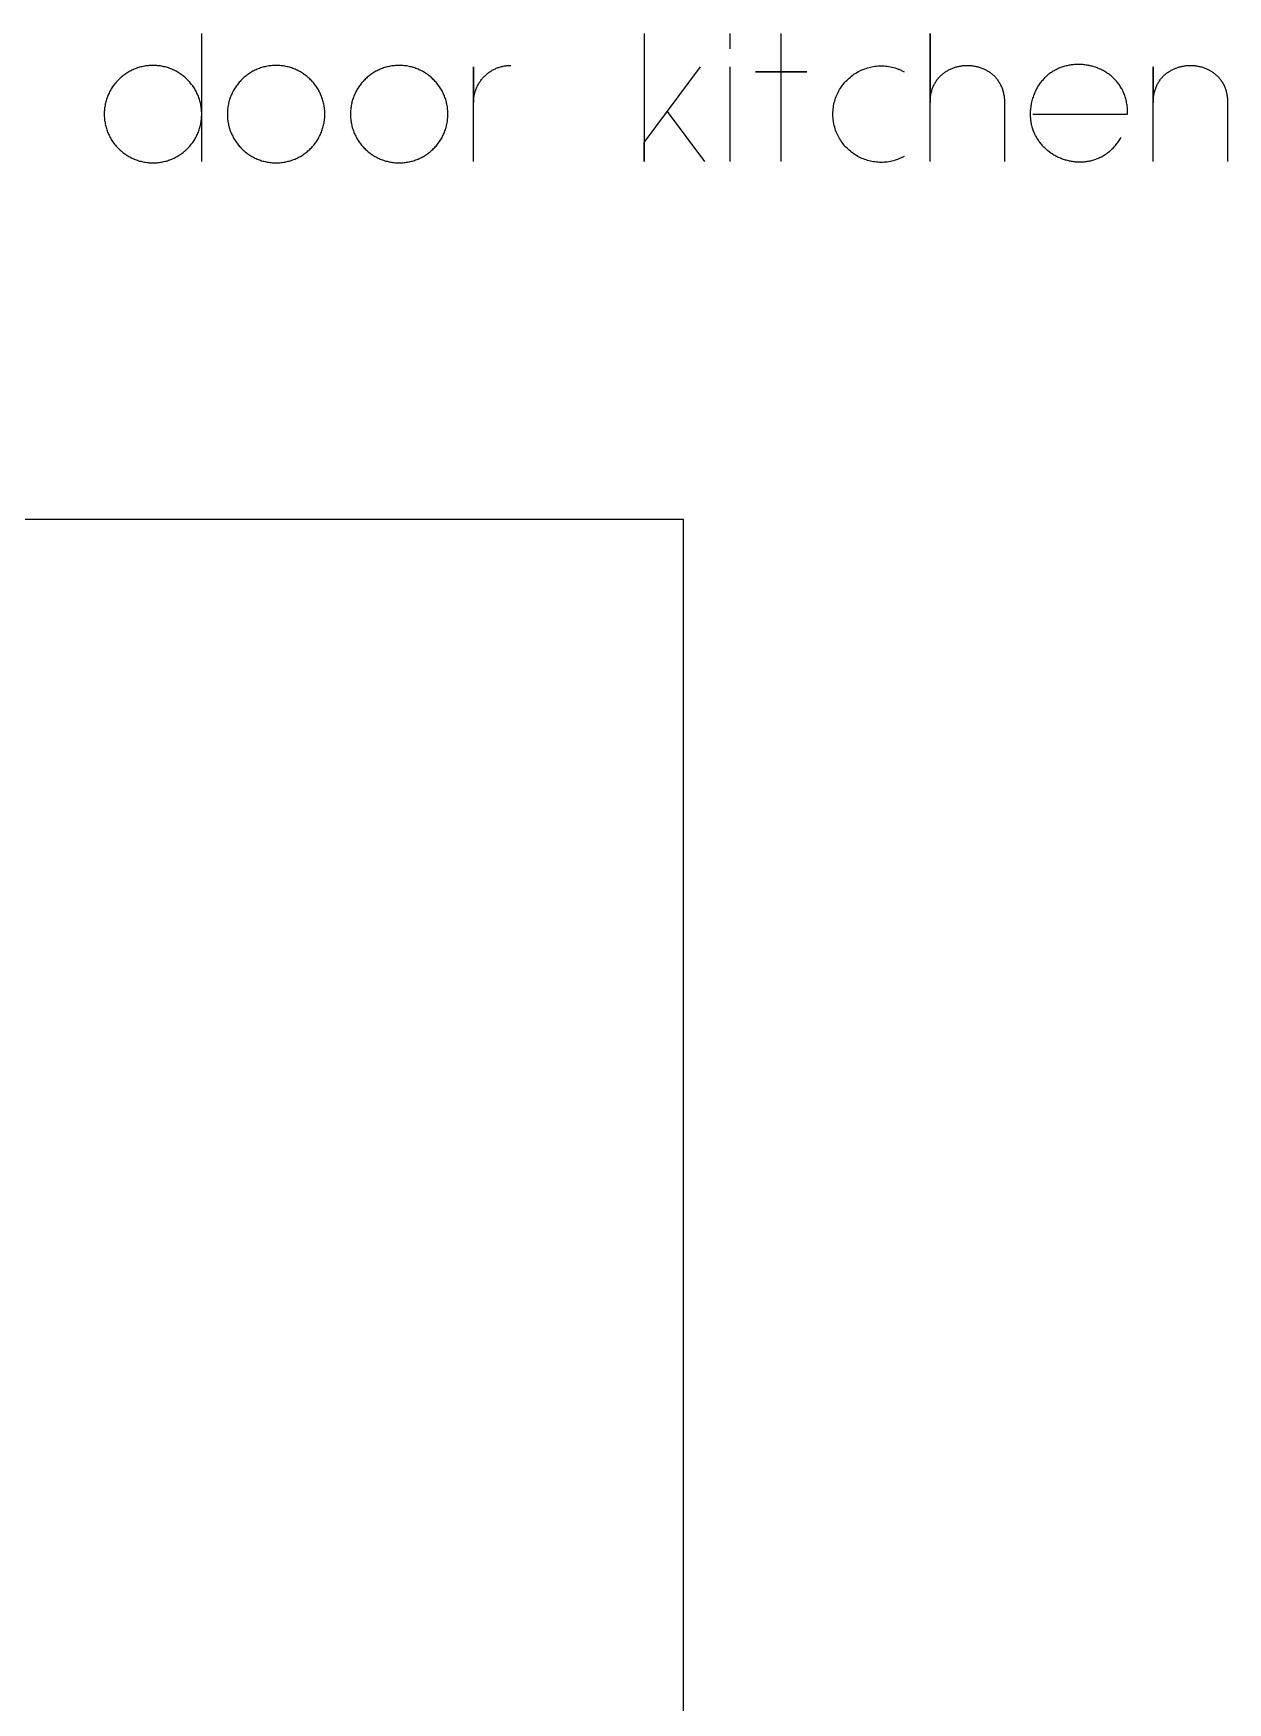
# Model space of a CAD drawing. Extents: x -841 to 5272, y -506 to 2808.
# Drawn here: x 4620 to 5272, y 1794 to 2705 of the extents above; entities that cross this region are included whole.
import ezdxf

# ---------------------------------------------------------------- set-up
doc = ezdxf.new("R2010")
doc.units = 0
doc.layers.add('DEFAULT_LAYER0', color=1, linetype='CONTINUOUS')
doc.layers.add('T5_LOGOLAYER_21', color=18, linetype='CONTINUOUS')

msp = doc.modelspace()

# ---------------------------------------------------------------- linework, layer by layer
at = {"layer": 'DEFAULT_LAYER0'}
msp.add_lwpolyline([(3754.74, 0), (4974.74, 0), (4974.74, 2440), (3754.74, 2440)], close=True, dxfattribs=at)
at = {"layer": 'T5_LOGOLAYER_21'}
for points in [[(4711.81, 2635.47), (4711.81, 2661.37), (4711.8, 2662.06), (4711.77, 2662.74), (4711.73, 2663.42), (4711.67, 2664.09), (4711.59, 2664.76), (4711.5, 2665.42), (4711.39, 2666.08), (4711.27, 2666.73), (4711.12, 2667.38), (4710.97, 2668.02), (4710.8, 2668.65), (4710.61, 2669.28), (4710.41, 2669.9), (4710.19, 2670.51), (4709.96, 2671.12), (4709.72, 2671.72), (4709.46, 2672.32), (4709.18, 2672.9), (4708.9, 2673.48), (4708.6, 2674.05), (4708.28, 2674.61), (4707.96, 2675.16), (4707.62, 2675.71), (4707.26, 2676.24), (4706.9, 2676.77), (4706.52, 2677.28), (4706.13, 2677.79), (4705.73, 2678.29), (4705.32, 2678.78), (4704.9, 2679.25), (4704.46, 2679.72), (4704.02, 2680.18), (4703.56, 2680.62), (4703.09, 2681.06), (4702.61, 2681.48), (4702.13, 2681.89), (4701.63, 2682.3), (4701.12, 2682.68), (4700.6, 2683.06), (4700.08, 2683.43), (4699.54, 2683.78), (4699, 2684.12), (4698.45, 2684.44), (4697.89, 2684.76), (4697.32, 2685.06), (4696.74, 2685.35), (4696.15, 2685.62), (4695.56, 2685.88), (4694.96, 2686.12), (4694.35, 2686.35), (4693.74, 2686.57), (4693.12, 2686.77), (4692.49, 2686.96), (4691.85, 2687.13), (4691.21, 2687.29), (4690.57, 2687.43), (4689.91, 2687.55), (4689.26, 2687.66), (4688.59, 2687.76), (4687.93, 2687.83), (4687.25, 2687.89), (4686.57, 2687.93), (4685.89, 2687.96), (4685.21, 2687.97), (4684.52, 2687.96), (4683.84, 2687.93), (4683.16, 2687.89), (4682.49, 2687.83), (4681.82, 2687.76), (4681.16, 2687.66), (4680.5, 2687.55), (4679.85, 2687.43), (4679.2, 2687.29), (4678.56, 2687.13), (4677.92, 2686.96), (4677.3, 2686.77), (4676.67, 2686.57), (4676.06, 2686.35), (4675.45, 2686.12), (4674.85, 2685.88), (4674.26, 2685.62), (4673.67, 2685.35), (4673.1, 2685.06), (4672.53, 2684.76), (4671.97, 2684.44), (4671.41, 2684.12), (4670.87, 2683.78), (4670.33, 2683.43), (4669.81, 2683.06), (4669.29, 2682.68), (4668.78, 2682.3), (4668.29, 2681.89), (4667.8, 2681.48), (4667.32, 2681.06), (4666.85, 2680.62), (4666.4, 2680.18), (4665.95, 2679.72), (4665.52, 2679.25), (4665.09, 2678.78), (4664.68, 2678.29), (4664.28, 2677.79), (4663.89, 2677.28), (4663.51, 2676.77), (4663.15, 2676.24), (4662.8, 2675.71), (4662.46, 2675.16), (4662.13, 2674.61), (4661.82, 2674.05), (4661.52, 2673.48), (4661.23, 2672.9), (4660.96, 2672.32), (4660.7, 2671.72), (4660.45, 2671.12), (4660.22, 2670.51), (4660, 2669.9), (4659.8, 2669.28), (4659.62, 2668.65), (4659.44, 2668.02), (4659.29, 2667.38), (4659.15, 2666.73), (4659.02, 2666.08), (4658.91, 2665.42), (4658.82, 2664.76), (4658.74, 2664.09), (4658.68, 2663.42), (4658.64, 2662.74), (4658.61, 2662.06), (4658.61, 2661.37), (4658.61, 2660.68), (4658.64, 2660), (4658.68, 2659.32), (4658.74, 2658.65), (4658.82, 2657.98), (4658.91, 2657.32), (4659.02, 2656.66), (4659.15, 2656.01), (4659.29, 2655.36), (4659.44, 2654.72), (4659.62, 2654.09), (4659.8, 2653.46), (4660, 2652.84), (4660.22, 2652.22), (4660.45, 2651.62), (4660.7, 2651.02), (4660.96, 2650.42), (4661.23, 2649.84), (4661.52, 2649.26), (4661.82, 2648.69), (4662.13, 2648.13), (4662.46, 2647.58), (4662.8, 2647.03), (4663.15, 2646.5), (4663.51, 2645.97), (4663.89, 2645.45), (4664.28, 2644.95), (4664.68, 2644.45), (4665.09, 2643.96), (4665.52, 2643.48), (4665.95, 2643.02), (4666.4, 2642.56), (4666.85, 2642.11), (4667.32, 2641.68), (4667.8, 2641.26), (4668.29, 2640.84), (4668.78, 2640.44), (4669.29, 2640.05), (4669.81, 2639.68), (4670.33, 2639.31), (4670.87, 2638.96), (4671.41, 2638.62), (4671.97, 2638.29), (4672.53, 2637.98), (4673.1, 2637.68), (4673.67, 2637.39), (4674.26, 2637.12), (4674.85, 2636.86), (4675.45, 2636.61), (4676.06, 2636.38), (4676.67, 2636.17), (4677.3, 2635.96), (4677.92, 2635.78), (4678.56, 2635.61), (4679.2, 2635.45), (4679.85, 2635.31), (4680.5, 2635.18), (4681.16, 2635.08), (4681.82, 2634.98), (4682.49, 2634.91), (4683.16, 2634.85), (4683.84, 2634.8), (4684.52, 2634.78), (4685.21, 2634.77), (4685.89, 2634.78), (4686.57, 2634.8), (4687.25, 2634.85), (4687.93, 2634.91), (4688.59, 2634.98), (4689.26, 2635.08), (4689.91, 2635.18), (4690.57, 2635.31), (4691.21, 2635.45), (4691.85, 2635.61), (4692.49, 2635.78), (4693.12, 2635.96), (4693.74, 2636.17), (4694.35, 2636.38), (4694.96, 2636.61), (4695.56, 2636.86), (4696.15, 2637.12), (4696.74, 2637.39), (4697.32, 2637.68), (4697.89, 2637.98), (4698.45, 2638.29), (4699, 2638.62), (4699.54, 2638.96), (4700.08, 2639.31), (4700.6, 2639.68), (4701.12, 2640.05), (4701.63, 2640.44), (4702.13, 2640.84), (4702.61, 2641.26), (4703.09, 2641.68), (4703.56, 2642.11), (4704.02, 2642.56), (4704.46, 2643.02), (4704.9, 2643.48), (4705.32, 2643.96), (4705.73, 2644.45), (4706.13, 2644.95), (4706.52, 2645.45), (4706.9, 2645.97), (4707.26, 2646.5), (4707.62, 2647.03), (4707.96, 2647.58), (4708.28, 2648.13), (4708.6, 2648.69), (4708.9, 2649.26), (4709.18, 2649.84), (4709.46, 2650.42), (4709.72, 2651.02), (4709.96, 2651.62), (4710.19, 2652.22), (4710.41, 2652.84), (4710.61, 2653.46), (4710.8, 2654.09), (4710.97, 2654.72), (4711.12, 2655.36), (4711.27, 2656.01), (4711.39, 2656.66), (4711.5, 2657.32), (4711.59, 2657.98), (4711.67, 2658.65), (4711.73, 2659.32), (4711.77, 2660), (4711.8, 2660.68), (4711.81, 2661.37), (4711.81, 2705.47)], [(4953.31, 2705.47), (4953.31, 2635.47), (4953.31, 2645.97), (4984.11, 2687.27)], [(5000.21, 2697.07), (5000.21, 2705.47)], [(5028.21, 2635.47), (5028.21, 2684.47), (5014.21, 2684.47), (5042.21, 2684.47), (5028.21, 2684.47), (5028.21, 2705.47)], [(5109.45, 2635.47), (5109.45, 2705.47), (5109.45, 2667.67), (5109.46, 2668.3), (5109.48, 2668.92), (5109.52, 2669.53), (5109.57, 2670.13), (5109.63, 2670.72), (5109.71, 2671.3), (5109.8, 2671.87), (5109.91, 2672.43), (5110.03, 2672.98), (5110.16, 2673.52), (5110.3, 2674.05), (5110.46, 2674.57), (5110.62, 2675.08), (5110.8, 2675.58), (5110.99, 2676.07), (5111.2, 2676.55), (5111.41, 2677.02), (5111.64, 2677.48), (5111.87, 2677.93), (5112.12, 2678.37), (5112.37, 2678.81), (5112.64, 2679.23), (5112.91, 2679.64), (5113.2, 2680.04), (5113.49, 2680.43), (5113.8, 2680.81), (5114.11, 2681.18), (5114.43, 2681.55), (5114.76, 2681.9), (5115.1, 2682.24), (5115.44, 2682.57), (5115.8, 2682.89), (5116.16, 2683.21), (5116.52, 2683.51), (5116.9, 2683.8), (5117.28, 2684.08), (5117.67, 2684.36), (5118.06, 2684.62), (5118.46, 2684.87), (5118.87, 2685.11), (5119.28, 2685.35), (5119.7, 2685.57), (5120.12, 2685.78), (5120.55, 2685.99), (5120.98, 2686.18), (5121.41, 2686.36), (5121.85, 2686.54), (5122.3, 2686.7), (5122.75, 2686.85), (5123.2, 2687), (5123.65, 2687.13), (5124.11, 2687.26), (5124.57, 2687.37), (5125.03, 2687.47), (5125.5, 2687.57), (5125.97, 2687.65), (5126.44, 2687.73), (5126.91, 2687.79), (5127.38, 2687.85), (5127.85, 2687.89), (5128.33, 2687.92), (5128.8, 2687.95), (5129.28, 2687.96), (5129.75, 2687.97), (5130.23, 2687.96), (5130.7, 2687.95), (5131.18, 2687.92), (5131.65, 2687.89), (5132.13, 2687.85), (5132.6, 2687.79), (5133.07, 2687.73), (5133.54, 2687.65), (5134.01, 2687.57), (5134.47, 2687.47), (5134.93, 2687.37), (5135.4, 2687.26), (5135.85, 2687.13), (5136.31, 2687), (5136.76, 2686.85), (5137.21, 2686.7), (5137.65, 2686.54), (5138.09, 2686.36), (5138.53, 2686.18), (5138.96, 2685.99), (5139.39, 2685.78), (5139.81, 2685.57), (5140.22, 2685.35), (5140.64, 2685.11), (5141.04, 2684.87), (5141.44, 2684.62), (5141.84, 2684.36), (5142.22, 2684.08), (5142.61, 2683.8), (5142.98, 2683.51), (5143.35, 2683.21), (5143.71, 2682.89), (5144.06, 2682.57), (5144.41, 2682.24), (5144.74, 2681.9), (5145.07, 2681.55), (5145.4, 2681.18), (5145.71, 2680.81), (5146.01, 2680.43), (5146.31, 2680.04), (5146.59, 2679.64), (5146.87, 2679.23), (5147.13, 2678.81), (5147.39, 2678.37), (5147.63, 2677.93), (5147.87, 2677.48), (5148.09, 2677.02), (5148.31, 2676.55), (5148.51, 2676.07), (5148.7, 2675.58), (5148.88, 2675.08), (5149.05, 2674.57), (5149.2, 2674.05), (5149.35, 2673.52), (5149.48, 2672.98), (5149.6, 2672.43), (5149.7, 2671.87), (5149.79, 2671.3), (5149.87, 2670.72), (5149.94, 2670.13), (5149.99, 2669.53), (5150.02, 2668.92), (5150.05, 2668.3), (5150.05, 2667.67), (5150.05, 2635.47)], [(4860.21, 2635.47), (4860.21, 2687.27), (4860.21, 2667.67), (4860.21, 2668.19), (4860.23, 2668.72), (4860.26, 2669.23), (4860.3, 2669.75), (4860.36, 2670.26), (4860.43, 2670.76), (4860.51, 2671.27), (4860.61, 2671.77), (4860.71, 2672.26), (4860.83, 2672.75), (4860.96, 2673.23), (4861.1, 2673.71), (4861.26, 2674.19), (4861.42, 2674.66), (4861.6, 2675.12), (4861.78, 2675.58), (4861.98, 2676.04), (4862.19, 2676.48), (4862.41, 2676.92), (4862.64, 2677.36), (4862.88, 2677.79), (4863.13, 2678.21), (4863.38, 2678.63), (4863.65, 2679.03), (4863.93, 2679.44), (4864.22, 2679.83), (4864.52, 2680.22), (4864.82, 2680.6), (4865.14, 2680.97), (4865.46, 2681.34), (4865.79, 2681.69), (4866.13, 2682.04), (4866.48, 2682.38), (4866.84, 2682.71), (4867.2, 2683.04), (4867.58, 2683.35), (4867.96, 2683.66), (4868.34, 2683.96), (4868.74, 2684.24), (4869.14, 2684.52), (4869.55, 2684.79), (4869.96, 2685.05), (4870.39, 2685.3), (4870.82, 2685.54), (4871.25, 2685.77), (4871.69, 2685.99), (4872.14, 2686.19), (4872.59, 2686.39), (4873.05, 2686.58), (4873.52, 2686.75), (4873.99, 2686.92), (4874.46, 2687.07), (4874.94, 2687.21), (4875.43, 2687.34), (4875.92, 2687.46), (4876.41, 2687.57), (4876.91, 2687.66), (4877.41, 2687.74), (4877.92, 2687.81), (4878.43, 2687.87), (4878.94, 2687.91), (4879.46, 2687.95), (4879.98, 2687.96), (4880.51, 2687.97)], [(5000.21, 2635.47), (5000.21, 2687.27)], [(5095.31, 2638.27), (5094.9, 2638.05), (5094.49, 2637.84), (5094.07, 2637.63), (5093.66, 2637.44), (5093.24, 2637.25), (5092.82, 2637.07), (5092.41, 2636.9), (5091.99, 2636.73), (5091.57, 2636.58), (5091.14, 2636.43), (5090.3, 2636.15), (5089.45, 2635.91), (5088.61, 2635.69), (5087.76, 2635.51), (5086.91, 2635.36), (5086.06, 2635.23), (5085.21, 2635.14), (5084.36, 2635.07), (5083.52, 2635.03), (5082.67, 2635.02), (5081.83, 2635.03), (5081, 2635.08), (5080.16, 2635.14), (5079.34, 2635.24), (5078.52, 2635.36), (5077.7, 2635.51), (5076.89, 2635.68), (5076.09, 2635.88), (5075.29, 2636.11), (5074.51, 2636.35), (5073.73, 2636.62), (5072.96, 2636.92), (5072.2, 2637.24), (5071.45, 2637.58), (5070.72, 2637.94), (5069.99, 2638.33), (5069.28, 2638.74), (5068.58, 2639.17), (5067.89, 2639.62), (5067.22, 2640.09), (5066.56, 2640.59), (5065.92, 2641.1), (5065.29, 2641.63), (5064.68, 2642.19), (5064.08, 2642.76), (5063.51, 2643.35), (5062.95, 2643.96), (5062.41, 2644.59), (5061.89, 2645.23), (5061.39, 2645.9), (5060.91, 2646.58), (5060.45, 2647.27), (5060.01, 2647.99), (5059.59, 2648.72), (5059.2, 2649.46), (5058.83, 2650.22), (5058.48, 2651), (5058.16, 2651.79), (5057.86, 2652.6), (5057.59, 2653.42), (5057.35, 2654.25), (5057.13, 2655.1), (5056.94, 2655.95), (5056.85, 2656.39), (5056.77, 2656.83), (5056.7, 2657.27), (5056.64, 2657.71), (5056.58, 2658.16), (5056.53, 2658.61), (5056.49, 2659.06), (5056.45, 2659.52), (5056.43, 2659.98), (5056.41, 2660.44), (5056.4, 2660.9), (5056.39, 2661.37), (5056.4, 2661.84), (5056.41, 2662.3), (5056.43, 2662.76), (5056.45, 2663.22), (5056.49, 2663.68), (5056.53, 2664.13), (5056.58, 2664.58), (5056.64, 2665.03), (5056.7, 2665.47), (5056.77, 2665.91), (5056.94, 2666.78), (5057.13, 2667.64), (5057.35, 2668.49), (5057.59, 2669.32), (5057.86, 2670.14), (5058.16, 2670.95), (5058.48, 2671.74), (5058.83, 2672.52), (5059.2, 2673.28), (5059.59, 2674.02), (5060.01, 2674.75), (5060.45, 2675.47), (5060.91, 2676.16), (5061.39, 2676.84), (5061.89, 2677.51), (5062.41, 2678.15), (5062.95, 2678.78), (5063.51, 2679.39), (5064.08, 2679.98), (5064.68, 2680.55), (5065.29, 2681.1), (5065.92, 2681.64), (5066.56, 2682.15), (5067.22, 2682.64), (5067.89, 2683.12), (5068.58, 2683.57), (5069.28, 2684), (5069.99, 2684.41), (5070.72, 2684.79), (5071.45, 2685.16), (5072.2, 2685.5), (5072.96, 2685.82), (5073.73, 2686.11), (5074.51, 2686.38), (5075.29, 2686.63), (5076.09, 2686.86), (5076.89, 2687.05), (5077.7, 2687.23), (5078.52, 2687.37), (5079.34, 2687.5), (5080.16, 2687.59), (5081, 2687.66), (5081.83, 2687.71), (5082.67, 2687.72), (5083.52, 2687.71), (5084.36, 2687.67), (5085.21, 2687.6), (5086.06, 2687.51), (5086.91, 2687.38), (5087.76, 2687.23), (5088.61, 2687.04), (5089.45, 2686.83), (5090.3, 2686.59), (5090.72, 2686.45), (5091.14, 2686.31), (5091.57, 2686.16), (5091.99, 2686.01), (5092.41, 2685.84), (5092.82, 2685.67), (5093.24, 2685.49), (5093.66, 2685.3), (5094.07, 2685.11), (5094.49, 2684.9), (5094.9, 2684.69), (5095.31, 2684.47)], [(5165.45, 2661.37), (5217.25, 2661.37), (5217.26, 2662.11), (5217.25, 2662.85), (5217.23, 2663.57), (5217.18, 2664.29), (5217.12, 2664.99), (5217.05, 2665.69), (5216.96, 2666.37), (5216.86, 2667.05), (5216.74, 2667.71), (5216.6, 2668.37), (5216.45, 2669.01), (5216.29, 2669.65), (5216.11, 2670.28), (5215.92, 2670.89), (5215.71, 2671.5), (5215.49, 2672.09), (5215.26, 2672.68), (5215.01, 2673.26), (5214.76, 2673.82), (5214.49, 2674.38), (5214.2, 2674.92), (5213.91, 2675.46), (5213.6, 2675.98), (5213.29, 2676.5), (5212.96, 2677), (5212.62, 2677.49), (5212.27, 2677.98), (5211.91, 2678.45), (5211.53, 2678.91), (5211.15, 2679.36), (5210.76, 2679.81), (5210.36, 2680.24), (5209.95, 2680.66), (5209.53, 2681.07), (5209.11, 2681.47), (5208.67, 2681.85), (5208.23, 2682.23), (5207.77, 2682.6), (5207.31, 2682.96), (5206.85, 2683.3), (5206.37, 2683.64), (5205.89, 2683.96), (5205.4, 2684.27), (5204.91, 2684.57), (5204.4, 2684.87), (5203.9, 2685.15), (5203.38, 2685.42), (5202.86, 2685.67), (5202.34, 2685.92), (5201.81, 2686.16), (5201.28, 2686.38), (5200.74, 2686.6), (5200.19, 2686.8), (5199.65, 2686.99), (5199.09, 2687.17), (5198.54, 2687.34), (5197.98, 2687.5), (5197.42, 2687.64), (5196.85, 2687.78), (5196.29, 2687.9), (5195.72, 2688.01), (5195.15, 2688.11), (5194.57, 2688.2), (5194, 2688.28), (5193.42, 2688.35), (5192.84, 2688.4), (5192.26, 2688.44), (5191.68, 2688.47), (5191.1, 2688.49), (5190.52, 2688.5), (5189.94, 2688.5), (5189.36, 2688.48), (5188.78, 2688.45), (5188.2, 2688.42), (5187.63, 2688.36), (5187.05, 2688.3), (5186.48, 2688.23), (5185.9, 2688.14), (5185.33, 2688.04), (5184.76, 2687.93), (5184.2, 2687.81), (5183.63, 2687.67), (5183.07, 2687.53), (5182.51, 2687.37), (5181.96, 2687.2), (5181.41, 2687.01), (5180.86, 2686.82), (5180.32, 2686.61), (5179.78, 2686.39), (5179.25, 2686.16), (5178.72, 2685.91), (5178.2, 2685.65), (5177.68, 2685.38), (5177.16, 2685.1), (5176.66, 2684.81), (5176.16, 2684.5), (5175.66, 2684.18), (5175.18, 2683.85), (5174.7, 2683.5), (5174.22, 2683.15), (5173.76, 2682.78), (5173.3, 2682.39), (5172.85, 2682), (5172.41, 2681.59), (5171.97, 2681.17), (5171.55, 2680.74), (5171.13, 2680.29), (5170.72, 2679.83), (5170.32, 2679.36), (5169.93, 2678.87), (5169.56, 2678.38), (5169.19, 2677.87), (5168.83, 2677.34), (5168.48, 2676.81), (5168.14, 2676.26), (5167.82, 2675.69), (5167.5, 2675.12), (5167.2, 2674.53), (5166.9, 2673.92), (5166.62, 2673.31), (5166.36, 2672.68), (5166.1, 2672.04), (5165.86, 2671.38), (5165.63, 2670.71), (5165.41, 2670.03), (5165.21, 2669.33), (5165.02, 2668.62), (5164.85, 2667.9), (5164.69, 2667.21), (5164.56, 2666.52), (5164.44, 2665.83), (5164.34, 2665.15), (5164.26, 2664.48), (5164.19, 2663.81), (5164.14, 2663.15), (5164.1, 2662.49), (5164.08, 2661.84), (5164.08, 2661.2), (5164.09, 2660.56), (5164.12, 2659.92), (5164.16, 2659.3), (5164.21, 2658.68), (5164.28, 2658.06), (5164.37, 2657.45), (5164.46, 2656.85), (5164.58, 2656.25), (5164.7, 2655.66), (5164.84, 2655.08), (5164.99, 2654.51), (5165.16, 2653.94), (5165.34, 2653.37), (5165.53, 2652.82), (5165.73, 2652.27), (5165.94, 2651.73), (5166.17, 2651.2), (5166.41, 2650.67), (5166.66, 2650.15), (5166.92, 2649.64), (5167.19, 2649.13), (5167.48, 2648.64), (5167.77, 2648.15), (5168.07, 2647.67), (5168.39, 2647.19), (5168.71, 2646.73), (5169.05, 2646.27), (5169.39, 2645.82), (5169.75, 2645.38), (5170.11, 2644.95), (5170.48, 2644.52), (5170.86, 2644.11), (5171.25, 2643.7), (5171.65, 2643.3), (5172.06, 2642.91), (5172.47, 2642.53), (5172.89, 2642.16), (5173.32, 2641.79), (5173.76, 2641.44), (5174.2, 2641.09), (5174.65, 2640.75), (5175.11, 2640.43), (5175.57, 2640.11), (5176.04, 2639.8), (5176.52, 2639.5), (5177, 2639.21), (5177.49, 2638.93), (5177.98, 2638.66), (5178.48, 2638.4), (5178.99, 2638.15), (5179.5, 2637.91), (5180.01, 2637.68), (5180.53, 2637.46), (5181.05, 2637.25), (5181.58, 2637.05), (5182.11, 2636.86), (5182.64, 2636.68), (5183.18, 2636.51), (5183.72, 2636.35), (5184.26, 2636.21), (5184.81, 2636.07), (5185.35, 2635.94), (5185.9, 2635.83), (5186.46, 2635.73), (5187.01, 2635.63), (5187.57, 2635.55), (5188.13, 2635.48), (5188.69, 2635.42), (5189.25, 2635.38), (5189.81, 2635.34), (5190.37, 2635.32), (5190.93, 2635.3), (5191.5, 2635.3), (5192.06, 2635.32), (5192.62, 2635.34), (5193.19, 2635.37), (5193.75, 2635.42), (5194.31, 2635.48), (5194.87, 2635.55), (5195.43, 2635.64), (5195.99, 2635.73), (5196.54, 2635.84), (5197.1, 2635.96), (5197.65, 2636.1), (5198.2, 2636.24), (5198.75, 2636.4), (5199.29, 2636.58), (5199.84, 2636.76), (5200.37, 2636.96), (5200.91, 2637.17), (5201.44, 2637.4), (5201.97, 2637.63), (5202.5, 2637.89), (5203.02, 2638.15), (5203.53, 2638.43), (5204.05, 2638.72), (5204.55, 2639.03), (5205.06, 2639.35), (5205.55, 2639.68), (5206.05, 2640.03), (5206.53, 2640.39), (5207.01, 2640.77), (5207.49, 2641.16), (5207.96, 2641.56), (5208.42, 2641.98), (5208.87, 2642.41), (5209.32, 2642.86), (5209.77, 2643.32), (5210.2, 2643.8), (5210.63, 2644.29), (5211.05, 2644.8), (5211.46, 2645.32), (5211.86, 2645.86), (5212.26, 2646.41), (5212.64, 2646.98), (5213.02, 2647.56), (5213.39, 2648.16), (5213.75, 2648.77)], [(5231.25, 2635.47), (5231.25, 2687.27), (5231.25, 2667.67), (5231.26, 2668.3), (5231.28, 2668.92), (5231.32, 2669.53), (5231.37, 2670.13), (5231.43, 2670.72), (5231.51, 2671.3), (5231.6, 2671.87), (5231.71, 2672.43), (5231.83, 2672.98), (5231.96, 2673.52), (5232.1, 2674.05), (5232.26, 2674.57), (5232.42, 2675.08), (5232.6, 2675.58), (5232.79, 2676.07), (5233, 2676.55), (5233.21, 2677.02), (5233.44, 2677.48), (5233.67, 2677.93), (5233.92, 2678.37), (5234.17, 2678.81), (5234.44, 2679.23), (5234.71, 2679.64), (5235, 2680.04), (5235.29, 2680.43), (5235.6, 2680.81), (5235.91, 2681.18), (5236.23, 2681.55), (5236.56, 2681.9), (5236.9, 2682.24), (5237.24, 2682.57), (5237.6, 2682.89), (5237.96, 2683.21), (5238.32, 2683.51), (5238.7, 2683.8), (5239.08, 2684.08), (5239.47, 2684.36), (5239.86, 2684.62), (5240.26, 2684.87), (5240.67, 2685.11), (5241.08, 2685.35), (5241.5, 2685.57), (5241.92, 2685.78), (5242.35, 2685.99), (5242.78, 2686.18), (5243.21, 2686.36), (5243.65, 2686.54), (5244.1, 2686.7), (5244.55, 2686.85), (5245, 2687), (5245.45, 2687.13), (5245.91, 2687.26), (5246.37, 2687.37), (5246.83, 2687.47), (5247.3, 2687.57), (5247.77, 2687.65), (5248.24, 2687.73), (5248.71, 2687.79), (5249.18, 2687.85), (5249.65, 2687.89), (5250.13, 2687.92), (5250.6, 2687.95), (5251.08, 2687.96), (5251.55, 2687.97), (5252.03, 2687.96), (5252.5, 2687.95), (5252.98, 2687.92), (5253.45, 2687.89), (5253.93, 2687.85), (5254.4, 2687.79), (5254.87, 2687.73), (5255.34, 2687.65), (5255.81, 2687.57), (5256.27, 2687.47), (5256.73, 2687.37), (5257.2, 2687.26), (5257.65, 2687.13), (5258.11, 2687), (5258.56, 2686.85), (5259.01, 2686.7), (5259.45, 2686.54), (5259.89, 2686.36), (5260.33, 2686.18), (5260.76, 2685.99), (5261.19, 2685.78), (5261.61, 2685.57), (5262.02, 2685.35), (5262.44, 2685.11), (5262.84, 2684.87), (5263.24, 2684.62), (5263.64, 2684.36), (5264.02, 2684.08), (5264.41, 2683.8), (5264.78, 2683.51), (5265.15, 2683.21), (5265.51, 2682.89), (5265.86, 2682.57), (5266.21, 2682.24), (5266.54, 2681.9), (5266.87, 2681.55), (5267.2, 2681.18), (5267.51, 2680.81), (5267.81, 2680.43), (5268.11, 2680.04), (5268.39, 2679.64), (5268.67, 2679.23), (5268.93, 2678.81), (5269.19, 2678.37), (5269.43, 2677.93), (5269.67, 2677.48), (5269.89, 2677.02), (5270.11, 2676.55), (5270.31, 2676.07), (5270.5, 2675.58), (5270.68, 2675.08), (5270.85, 2674.57), (5271, 2674.05), (5271.15, 2673.52), (5271.28, 2672.98), (5271.4, 2672.43), (5271.5, 2671.87), (5271.59, 2671.3), (5271.67, 2670.72), (5271.74, 2670.13), (5271.79, 2669.53), (5271.82, 2668.92), (5271.85, 2668.3), (5271.85, 2667.67), (5271.85, 2635.47)], [(4965.91, 2662.77), (4986.21, 2635.47)]]:
    msp.add_lwpolyline(points, dxfattribs=at)
for points in [[(4752.41, 2634.77), (4753.09, 2634.78), (4753.77, 2634.8), (4754.45, 2634.85), (4755.13, 2634.91), (4755.79, 2634.98), (4756.46, 2635.08), (4757.11, 2635.18), (4757.77, 2635.31), (4758.41, 2635.45), (4759.05, 2635.61), (4759.69, 2635.78), (4760.32, 2635.96), (4760.94, 2636.17), (4761.55, 2636.38), (4762.16, 2636.61), (4762.76, 2636.86), (4763.35, 2637.12), (4763.94, 2637.39), (4764.52, 2637.68), (4765.09, 2637.98), (4765.65, 2638.29), (4766.2, 2638.62), (4766.74, 2638.96), (4767.28, 2639.31), (4767.8, 2639.68), (4768.32, 2640.05), (4768.83, 2640.44), (4769.33, 2640.84), (4769.81, 2641.26), (4770.29, 2641.68), (4770.76, 2642.11), (4771.22, 2642.56), (4771.66, 2643.02), (4772.1, 2643.48), (4772.52, 2643.96), (4772.93, 2644.45), (4773.33, 2644.95), (4773.72, 2645.45), (4774.1, 2645.97), (4774.46, 2646.5), (4774.82, 2647.03), (4775.16, 2647.58), (4775.48, 2648.13), (4775.8, 2648.69), (4776.1, 2649.26), (4776.38, 2649.84), (4776.66, 2650.42), (4776.92, 2651.02), (4777.16, 2651.62), (4777.39, 2652.22), (4777.61, 2652.84), (4777.81, 2653.46), (4778, 2654.09), (4778.17, 2654.72), (4778.32, 2655.36), (4778.47, 2656.01), (4778.59, 2656.66), (4778.7, 2657.32), (4778.79, 2657.98), (4778.87, 2658.65), (4778.93, 2659.32), (4778.97, 2660), (4779, 2660.68), (4779.01, 2661.37), (4779, 2662.06), (4778.97, 2662.74), (4778.93, 2663.42), (4778.87, 2664.09), (4778.79, 2664.76), (4778.7, 2665.42), (4778.59, 2666.08), (4778.47, 2666.73), (4778.32, 2667.38), (4778.17, 2668.02), (4778, 2668.65), (4777.81, 2669.28), (4777.61, 2669.9), (4777.39, 2670.51), (4777.16, 2671.12), (4776.92, 2671.72), (4776.66, 2672.32), (4776.38, 2672.9), (4776.1, 2673.48), (4775.8, 2674.05), (4775.48, 2674.61), (4775.16, 2675.16), (4774.82, 2675.71), (4774.46, 2676.24), (4774.1, 2676.77), (4773.72, 2677.28), (4773.33, 2677.79), (4772.93, 2678.29), (4772.52, 2678.78), (4772.1, 2679.25), (4771.66, 2679.72), (4771.22, 2680.18), (4770.76, 2680.62), (4770.29, 2681.06), (4769.81, 2681.48), (4769.33, 2681.89), (4768.83, 2682.3), (4768.32, 2682.68), (4767.8, 2683.06), (4767.28, 2683.43), (4766.74, 2683.78), (4766.2, 2684.12), (4765.65, 2684.44), (4765.09, 2684.76), (4764.52, 2685.06), (4763.94, 2685.35), (4763.35, 2685.62), (4762.76, 2685.88), (4762.16, 2686.12), (4761.55, 2686.35), (4760.94, 2686.57), (4760.32, 2686.77), (4759.69, 2686.96), (4759.05, 2687.13), (4758.41, 2687.29), (4757.77, 2687.43), (4757.11, 2687.55), (4756.46, 2687.66), (4755.79, 2687.76), (4755.13, 2687.83), (4754.45, 2687.89), (4753.77, 2687.93), (4753.09, 2687.96), (4752.41, 2687.97), (4751.72, 2687.96), (4751.04, 2687.93), (4750.36, 2687.89), (4749.69, 2687.83), (4749.02, 2687.76), (4748.36, 2687.66), (4747.7, 2687.55), (4747.05, 2687.43), (4746.4, 2687.29), (4745.76, 2687.13), (4745.12, 2686.96), (4744.5, 2686.77), (4743.87, 2686.57), (4743.26, 2686.35), (4742.65, 2686.12), (4742.05, 2685.88), (4741.46, 2685.62), (4740.87, 2685.35), (4740.3, 2685.06), (4739.73, 2684.76), (4739.17, 2684.44), (4738.61, 2684.12), (4738.07, 2683.78), (4737.53, 2683.43), (4737.01, 2683.06), (4736.49, 2682.68), (4735.98, 2682.3), (4735.49, 2681.89), (4735, 2681.48), (4734.52, 2681.06), (4734.05, 2680.62), (4733.6, 2680.18), (4733.15, 2679.72), (4732.72, 2679.25), (4732.29, 2678.78), (4731.88, 2678.29), (4731.48, 2677.79), (4731.09, 2677.28), (4730.71, 2676.77), (4730.35, 2676.24), (4730, 2675.71), (4729.66, 2675.16), (4729.33, 2674.61), (4729.02, 2674.05), (4728.72, 2673.48), (4728.43, 2672.9), (4728.16, 2672.32), (4727.9, 2671.72), (4727.65, 2671.12), (4727.42, 2670.51), (4727.2, 2669.9), (4727, 2669.28), (4726.82, 2668.65), (4726.64, 2668.02), (4726.49, 2667.38), (4726.35, 2666.73), (4726.22, 2666.08), (4726.11, 2665.42), (4726.02, 2664.76), (4725.94, 2664.09), (4725.88, 2663.42), (4725.84, 2662.74), (4725.81, 2662.06), (4725.81, 2661.37), (4725.81, 2660.68), (4725.84, 2660), (4725.88, 2659.32), (4725.94, 2658.65), (4726.02, 2657.98), (4726.11, 2657.32), (4726.22, 2656.66), (4726.35, 2656.01), (4726.49, 2655.36), (4726.64, 2654.72), (4726.82, 2654.09), (4727, 2653.46), (4727.2, 2652.84), (4727.42, 2652.22), (4727.65, 2651.62), (4727.9, 2651.02), (4728.16, 2650.42), (4728.43, 2649.84), (4728.72, 2649.26), (4729.02, 2648.69), (4729.33, 2648.13), (4729.66, 2647.58), (4730, 2647.03), (4730.35, 2646.5), (4730.71, 2645.97), (4731.09, 2645.45), (4731.48, 2644.95), (4731.88, 2644.45), (4732.29, 2643.96), (4732.72, 2643.48), (4733.15, 2643.02), (4733.6, 2642.56), (4734.05, 2642.11), (4734.52, 2641.68), (4735, 2641.26), (4735.49, 2640.84), (4735.98, 2640.44), (4736.49, 2640.05), (4737.01, 2639.68), (4737.53, 2639.31), (4738.07, 2638.96), (4738.61, 2638.62), (4739.17, 2638.29), (4739.73, 2637.98), (4740.3, 2637.68), (4740.87, 2637.39), (4741.46, 2637.12), (4742.05, 2636.86), (4742.65, 2636.61), (4743.26, 2636.38), (4743.87, 2636.17), (4744.5, 2635.96), (4745.12, 2635.78), (4745.76, 2635.61), (4746.4, 2635.45), (4747.05, 2635.31), (4747.7, 2635.18), (4748.36, 2635.08), (4749.02, 2634.98), (4749.69, 2634.91), (4750.36, 2634.85), (4751.04, 2634.8), (4751.72, 2634.78)], [(4819.61, 2634.77), (4820.29, 2634.78), (4820.97, 2634.8), (4821.65, 2634.85), (4822.33, 2634.91), (4822.99, 2634.98), (4823.66, 2635.08), (4824.31, 2635.18), (4824.97, 2635.31), (4825.61, 2635.45), (4826.25, 2635.61), (4826.89, 2635.78), (4827.52, 2635.96), (4828.14, 2636.17), (4828.75, 2636.38), (4829.36, 2636.61), (4829.96, 2636.86), (4830.55, 2637.12), (4831.14, 2637.39), (4831.72, 2637.68), (4832.29, 2637.98), (4832.85, 2638.29), (4833.4, 2638.62), (4833.94, 2638.96), (4834.48, 2639.31), (4835, 2639.68), (4835.52, 2640.05), (4836.03, 2640.44), (4836.53, 2640.84), (4837.01, 2641.26), (4837.49, 2641.68), (4837.96, 2642.11), (4838.42, 2642.56), (4838.86, 2643.02), (4839.3, 2643.48), (4839.72, 2643.96), (4840.13, 2644.45), (4840.53, 2644.95), (4840.92, 2645.45), (4841.3, 2645.97), (4841.66, 2646.5), (4842.02, 2647.03), (4842.36, 2647.58), (4842.68, 2648.13), (4843, 2648.69), (4843.3, 2649.26), (4843.58, 2649.84), (4843.86, 2650.42), (4844.12, 2651.02), (4844.36, 2651.62), (4844.59, 2652.22), (4844.81, 2652.84), (4845.01, 2653.46), (4845.2, 2654.09), (4845.37, 2654.72), (4845.52, 2655.36), (4845.67, 2656.01), (4845.79, 2656.66), (4845.9, 2657.32), (4845.99, 2657.98), (4846.07, 2658.65), (4846.13, 2659.32), (4846.17, 2660), (4846.2, 2660.68), (4846.21, 2661.37), (4846.2, 2662.06), (4846.17, 2662.74), (4846.13, 2663.42), (4846.07, 2664.09), (4845.99, 2664.76), (4845.9, 2665.42), (4845.79, 2666.08), (4845.67, 2666.73), (4845.52, 2667.38), (4845.37, 2668.02), (4845.2, 2668.65), (4845.01, 2669.28), (4844.81, 2669.9), (4844.59, 2670.51), (4844.36, 2671.12), (4844.12, 2671.72), (4843.86, 2672.32), (4843.58, 2672.9), (4843.3, 2673.48), (4843, 2674.05), (4842.68, 2674.61), (4842.36, 2675.16), (4842.02, 2675.71), (4841.66, 2676.24), (4841.3, 2676.77), (4840.92, 2677.28), (4840.53, 2677.79), (4840.13, 2678.29), (4839.72, 2678.78), (4839.3, 2679.25), (4838.86, 2679.72), (4838.42, 2680.18), (4837.96, 2680.62), (4837.49, 2681.06), (4837.01, 2681.48), (4836.53, 2681.89), (4836.03, 2682.3), (4835.52, 2682.68), (4835, 2683.06), (4834.48, 2683.43), (4833.94, 2683.78), (4833.4, 2684.12), (4832.85, 2684.44), (4832.29, 2684.76), (4831.72, 2685.06), (4831.14, 2685.35), (4830.55, 2685.62), (4829.96, 2685.88), (4829.36, 2686.12), (4828.75, 2686.35), (4828.14, 2686.57), (4827.52, 2686.77), (4826.89, 2686.96), (4826.25, 2687.13), (4825.61, 2687.29), (4824.97, 2687.43), (4824.31, 2687.55), (4823.66, 2687.66), (4822.99, 2687.76), (4822.33, 2687.83), (4821.65, 2687.89), (4820.97, 2687.93), (4820.29, 2687.96), (4819.61, 2687.97), (4818.92, 2687.96), (4818.24, 2687.93), (4817.56, 2687.89), (4816.89, 2687.83), (4816.22, 2687.76), (4815.56, 2687.66), (4814.9, 2687.55), (4814.25, 2687.43), (4813.6, 2687.29), (4812.96, 2687.13), (4812.32, 2686.96), (4811.7, 2686.77), (4811.07, 2686.57), (4810.46, 2686.35), (4809.85, 2686.12), (4809.25, 2685.88), (4808.66, 2685.62), (4808.07, 2685.35), (4807.5, 2685.06), (4806.93, 2684.76), (4806.37, 2684.44), (4805.81, 2684.12), (4805.27, 2683.78), (4804.73, 2683.43), (4804.21, 2683.06), (4803.69, 2682.68), (4803.18, 2682.3), (4802.69, 2681.89), (4802.2, 2681.48), (4801.72, 2681.06), (4801.25, 2680.62), (4800.8, 2680.18), (4800.35, 2679.72), (4799.92, 2679.25), (4799.49, 2678.78), (4799.08, 2678.29), (4798.68, 2677.79), (4798.29, 2677.28), (4797.91, 2676.77), (4797.55, 2676.24), (4797.2, 2675.71), (4796.86, 2675.16), (4796.53, 2674.61), (4796.22, 2674.05), (4795.92, 2673.48), (4795.63, 2672.9), (4795.36, 2672.32), (4795.1, 2671.72), (4794.85, 2671.12), (4794.62, 2670.51), (4794.4, 2669.9), (4794.2, 2669.28), (4794.02, 2668.65), (4793.84, 2668.02), (4793.69, 2667.38), (4793.55, 2666.73), (4793.42, 2666.08), (4793.31, 2665.42), (4793.22, 2664.76), (4793.14, 2664.09), (4793.08, 2663.42), (4793.04, 2662.74), (4793.01, 2662.06), (4793.01, 2661.37), (4793.01, 2660.68), (4793.04, 2660), (4793.08, 2659.32), (4793.14, 2658.65), (4793.22, 2657.98), (4793.31, 2657.32), (4793.42, 2656.66), (4793.55, 2656.01), (4793.69, 2655.36), (4793.84, 2654.72), (4794.02, 2654.09), (4794.2, 2653.46), (4794.4, 2652.84), (4794.62, 2652.22), (4794.85, 2651.62), (4795.1, 2651.02), (4795.36, 2650.42), (4795.63, 2649.84), (4795.92, 2649.26), (4796.22, 2648.69), (4796.53, 2648.13), (4796.86, 2647.58), (4797.2, 2647.03), (4797.55, 2646.5), (4797.91, 2645.97), (4798.29, 2645.45), (4798.68, 2644.95), (4799.08, 2644.45), (4799.49, 2643.96), (4799.92, 2643.48), (4800.35, 2643.02), (4800.8, 2642.56), (4801.25, 2642.11), (4801.72, 2641.68), (4802.2, 2641.26), (4802.69, 2640.84), (4803.18, 2640.44), (4803.69, 2640.05), (4804.21, 2639.68), (4804.73, 2639.31), (4805.27, 2638.96), (4805.81, 2638.62), (4806.37, 2638.29), (4806.93, 2637.98), (4807.5, 2637.68), (4808.07, 2637.39), (4808.66, 2637.12), (4809.25, 2636.86), (4809.85, 2636.61), (4810.46, 2636.38), (4811.07, 2636.17), (4811.7, 2635.96), (4812.32, 2635.78), (4812.96, 2635.61), (4813.6, 2635.45), (4814.25, 2635.31), (4814.9, 2635.18), (4815.56, 2635.08), (4816.22, 2634.98), (4816.89, 2634.91), (4817.56, 2634.85), (4818.24, 2634.8), (4818.92, 2634.78)]]:
    msp.add_lwpolyline(points, close=True, dxfattribs=at)

doc.saveas('drawing.dxf')
